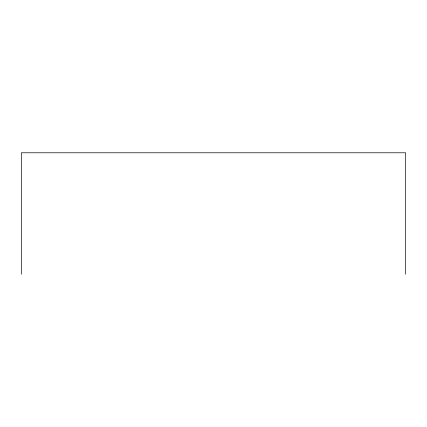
<?xml version="1.0" encoding="UTF-8"?>
<svg xmlns="http://www.w3.org/2000/svg" width="427" height="427" viewBox="0 0 427 427"><rect width="100%" height="100%" fill="white"/><g stroke="black" fill="none" stroke-linecap="round" stroke-linejoin="round"><path stroke-width="0.64" d="M405.65 274.219L405.65 152.781L21.35 152.781L21.35 274.219"/></g></svg>
